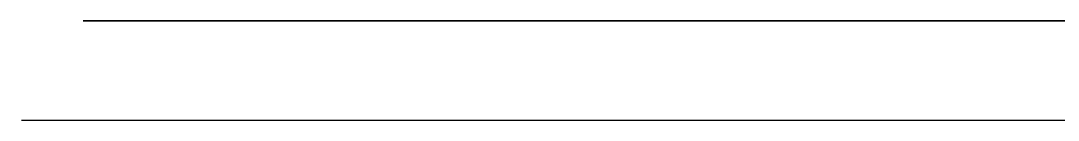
# Model space of a CAD drawing. Header units: millimetres. Extents: x -7 to 657, y -141 to 273.
# Drawn here: x 101.1 to 278.6, y -0.4 to 16.7 of the extents above; entities that cross this region are included whole.
import ezdxf

# ---------------------------------------------------------------- set-up
doc = ezdxf.new("R2010")
doc.units = ezdxf.units.MM
doc.layers.add('caja inferior', color=140, linetype='Continuous')
doc.layers.add('Serigrafia 3d', color=230, linetype='Continuous')
doc.styles.add('Estilo1', font='ARIAL.TTF')

msp = doc.modelspace()

# ---------------------------------------------------------------- linework, layer by layer
at = {"layer": 'caja inferior', "color": 7}
msp.add_lwpolyline([(445.7982386938179, 16.67207467999993), (111.798238693818, 16.67207467999993)], dxfattribs=at)
at = {"layer": 'Serigrafia 3d', "color": 7, "lineweight": 20, "extrusion": (0, -1, -1.83697019872103e-16)}
for p, q in [((101.2719279401408, -0.337925319999385, 5.89616569162672), (443.9150453738177, -0.3379253200009766, 5.896165691626948)), ((101.2719279401408, -0.337925319999385, 3.0446090883853), (452.6150457538182, -0.3379253199998398, 3.044609088390715)), ((106.2890429538179, -0.3379253200005219, 5.896165691626948), (106.2890429538179, -0.337925319999385, 7)), ((114.8890435338176, -0.337925319999385, 7), (114.8890435338178, -0.337925319999385, 3.0446090883853)), ((126.0890439938179, -0.3379253200009766, 5.896165691626948), (126.0890439938179, -0.3379253199998398, 7)), ((134.6890420338179, -0.3379253199998398, 6.999999999999986), (134.6890420338183, -0.3379253199998398, 3.044609088385627)), ((145.8990475538181, -0.3379253200009766, 5.896165691627616), (145.8990475538181, -0.3379253199998398, 7.000000000000668)), ((154.4990455938179, -0.3379253199998398, 6.999999999999986), (154.4990455938183, -0.3379253199998398, 3.044609088385968)), ((165.7990458538181, -0.3379253200009766, 5.896165691627928), (165.7990458538181, -0.3379253199998398, 7.000000000000981)), ((174.1990468338179, -0.3379253199998398, 7.000000000000014), (174.1990468338183, -0.3379253199998398, 3.044609088386281)), ((185.5990468938186, -0.3379253200009766, 5.896165691628269), (185.5990468938186, -0.3379253199998398, 7.000000000001322)), ((194.2990447338179, -0.3379253199998398, 7.000000000000014), (194.2990447338183, -0.3379253199998398, 3.044609088386622)), ((205.4990451938184, -0.3379253200009766, 5.896165691628596), (205.4990451938184, -0.3379253199998398, 7.000000000001648)), ((213.9990459738179, -0.3379253199998398, 7), (213.9990459738183, -0.3379253199998398, 3.044609088386949)), ((225.3990460338179, -0.3379253200009766, 5.896165691626948), (225.3990460338179, -0.3379253199998398, 7)), ((234.0990464138173, -0.3379253199998398, 6.99999999999801), (234.0990464138177, -0.3379253199998398, 3.0446090883853)), ((245.1990445338179, -0.3379253200009766, 5.896165691626948), (245.1990445338179, -0.3379253199998398, 7)), ((253.8990449138177, -0.3379253199998398, 6.999999999997726), (253.8990449138182, -0.3379253199998398, 3.0446090883853)), ((265.1990451738178, -0.3379253200009766, 5.896165691626948), (265.1990451738178, -0.3379253199998398, 7)), ((273.7990432138175, -0.3379253199998398, 6.999999999997385), (273.7990432138179, -0.3379253199998398, 3.0446090883853))]:
    msp.add_line(p, q, dxfattribs=at)

# ---------------------------------------------------------------- texts
at = {"layer": 'Serigrafia 3d', "color": 7, "extrusion": (0, -1, -1.83697019872103e-16), "insert": (117.1809352975482, -0.3577597959183545, 39.57819886147609), "char_height": 5.2, "width": 146.4179641636776, "attachment_point": 2, "text_direction": (1, 0, 0), "style": 'Estilo1'}
msp.add_mtext('WRS-3/18', dxfattribs=at)
at = {"layer": 'Serigrafia 3d', "color": 7, "extrusion": (0, -1, -6.735557395310443e-16), "insert": (109.2083796557499, -0.3379253199996124, 28.20801625681594), "char_height": 2.8, "width": 23.57091474594381, "attachment_point": 1, "text_direction": (1, 0, 0), "style": 'Estilo1'}
msp.add_mtext('1', dxfattribs=at)
at = {"layer": 'Serigrafia 3d', "color": 7, "extrusion": (0, -1, -4.286263797015736e-16), "char_height": 2.8, "width": 23.57091474594381, "attachment_point": 1, "text_direction": (1, 0, 0), "style": 'Estilo1'}
for s, insert in [('2', (129.0225226230834, -0.337925319999385, 28.20801625681588)), ('3', (148.8735217830836, -0.337925319999385, 28.20801625681577)), ('4', (168.7735226230834, -0.337925319999385, 28.20801625681588)), ('5', (188.7125226230833, -0.337925319999385, 28.20801625681577)), ('6', (208.5245226230834, -0.337925319999385, 28.20801625681599)), ('7', (228.3458845857497, -0.337925319999385, 28.20801625681588)), ('8', (248.1578845857497, -0.337925319999385, 28.20801625681611)), ('9', (268.0968845857496, -0.337925319999385, 28.2080162568159))]:
    msp.add_mtext(s, dxfattribs=dict(at, insert=insert))

doc.saveas('drawing.dxf')
